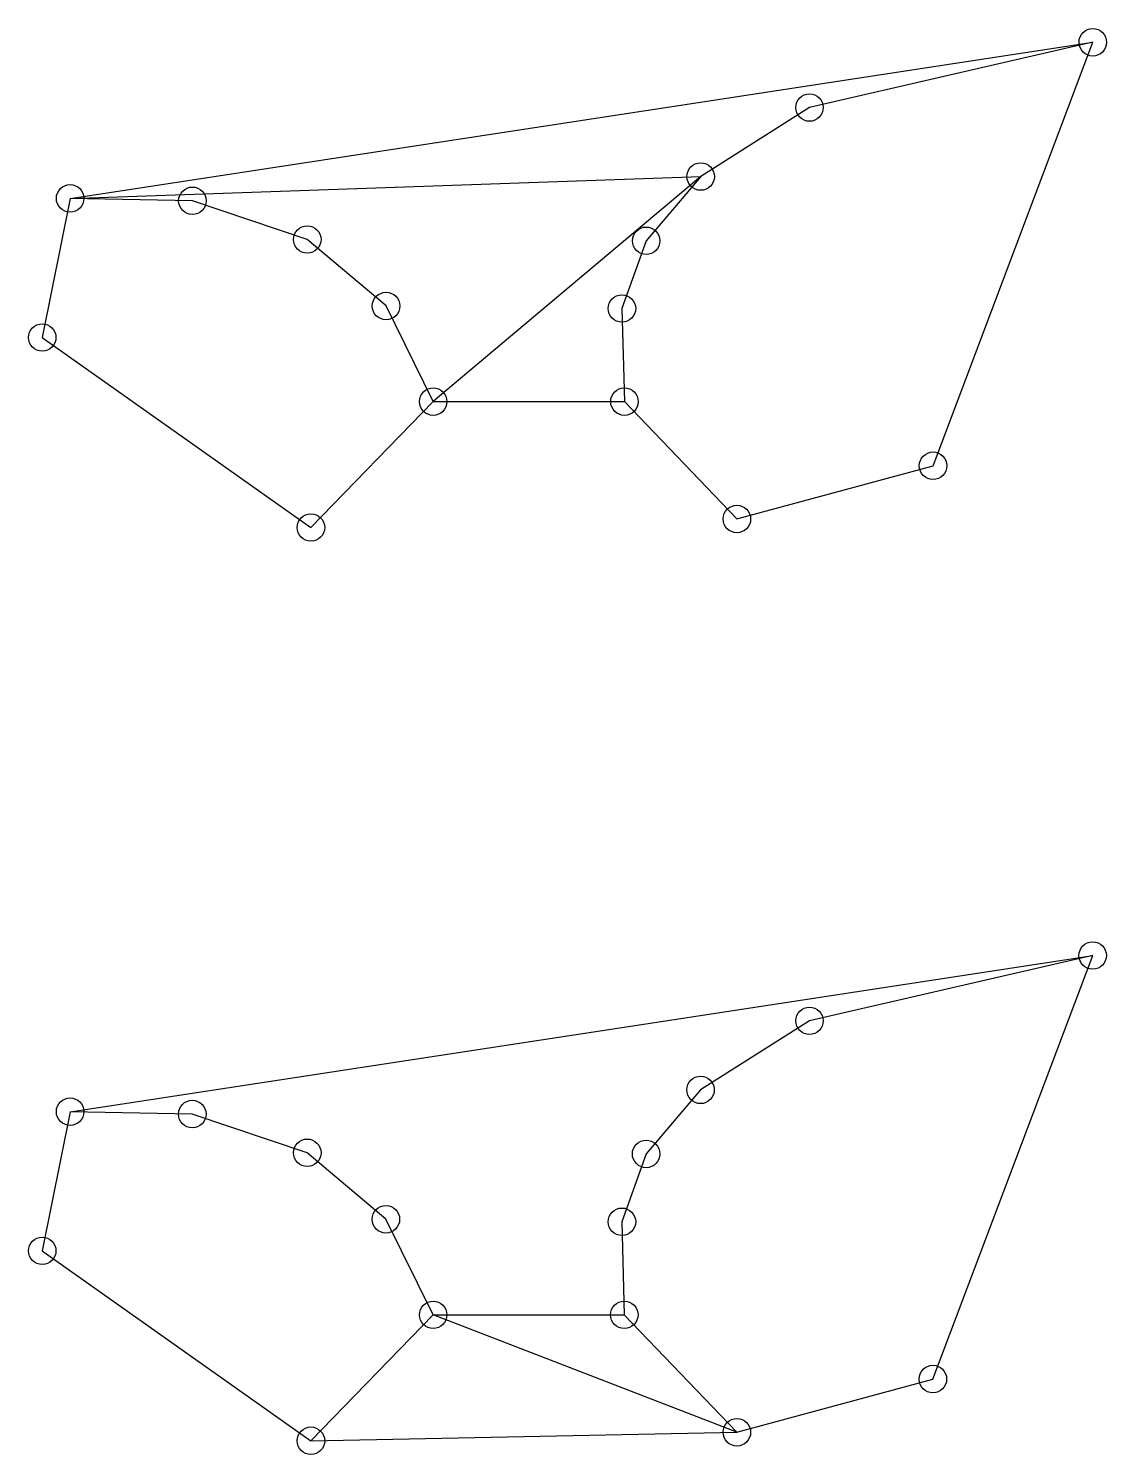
# Paper-space layout 'A4' of a CAD drawing. Header units: millimetres. Extents: x 51 to 169, y 68 to 223.
import ezdxf

# ---------------------------------------------------------------- set-up
doc = ezdxf.new("R2010")
doc.units = ezdxf.units.MM

psp = doc.layouts.new('A4')

# ---------------------------------------------------------------- linework, layer by layer
for p, q in [((55.44, 204.78), (167.15, 221.83)), ((167.15, 221.83), (136.21, 214.7)), ((149.7, 175.57), (167.15, 221.83)), ((136.21, 214.7), (124.32, 207.16)), ((55.44, 204.78), (124.32, 207.16)), ((124.32, 207.16), (95.1, 182.57)), ((124.32, 207.16), (118.37, 200.15)), ((55.44, 204.78), (52.4, 189.58)), ((68.8, 204.52), (55.44, 204.78)), ((81.35, 200.29), (68.8, 204.52)), ((89.95, 193.02), (81.35, 200.29)), ((118.37, 200.15), (115.72, 192.75)), ((95.1, 182.57), (89.95, 193.02)), ((115.72, 192.75), (115.99, 182.57)), ((52.4, 189.58), (81.75, 168.82)), ((81.75, 168.82), (95.1, 182.57)), ((95.1, 182.57), (115.99, 182.57)), ((115.99, 182.57), (128.28, 169.75)), ((128.28, 169.75), (149.7, 175.57)), ((55.44, 105), (167.14, 122.06)), ((167.14, 122.06), (136.21, 114.92)), ((149.69, 75.79), (167.14, 122.06)), ((136.21, 114.92), (124.31, 107.38)), ((124.31, 107.38), (118.36, 100.38)), ((55.44, 105), (52.4, 89.8)), ((68.79, 104.74), (55.44, 105)), ((81.35, 100.51), (68.79, 104.74)), ((89.94, 93.24), (81.35, 100.51)), ((118.36, 100.38), (115.72, 92.97)), ((95.1, 82.8), (89.94, 93.24)), ((115.72, 92.97), (115.98, 82.8)), ((52.4, 89.8), (81.75, 69.05)), ((81.75, 69.05), (95.1, 82.8)), ((95.1, 82.8), (115.98, 82.8)), ((128.28, 69.97), (95.1, 82.8)), ((95.1, 82.8), (115.98, 82.8)), ((115.98, 82.8), (128.28, 69.97)), ((128.28, 69.97), (149.69, 75.79)), ((81.75, 69.05), (128.28, 69.97))]:
    psp.add_line(p, q)
for centre in [(167.15, 221.83), (136.21, 214.7), (124.32, 207.16), (55.44, 204.78), (68.8, 204.52), (81.35, 200.29), (118.37, 200.15), (89.95, 193.02), (115.72, 192.75), (52.4, 189.58), (95.1, 182.57), (115.99, 182.57), (149.7, 175.57), (81.75, 168.82), (128.28, 169.75), (167.14, 122.06), (136.21, 114.92), (124.31, 107.38), (55.44, 105), (68.79, 104.74), (81.35, 100.51), (118.36, 100.38), (89.94, 93.24), (115.72, 92.97), (52.4, 89.8), (95.1, 82.8), (115.98, 82.8), (149.69, 75.79), (81.75, 69.05), (128.28, 69.97)]:
    psp.add_circle(centre, 1.5)

doc.saveas('drawing.dxf')
